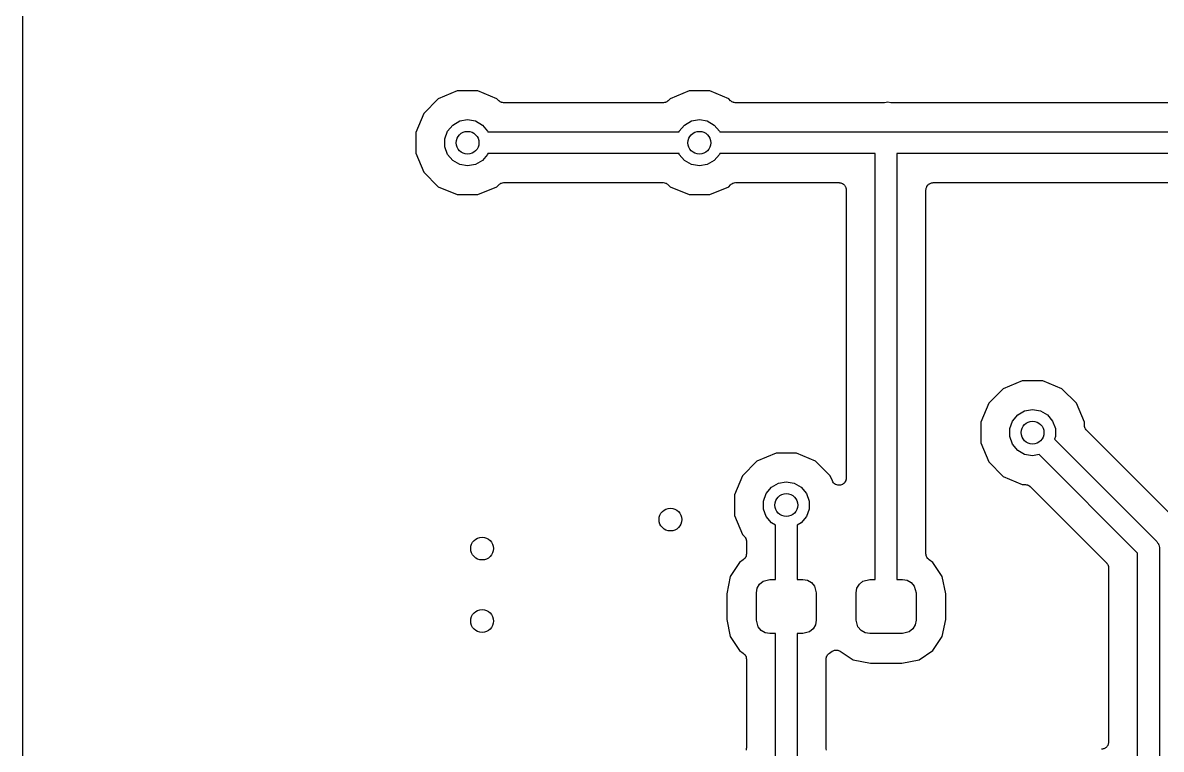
# Model space of a CAD drawing. Extents: x 40 to 163, y -163 to -37.
# Drawn here: x 39.95 to 59.91, y -88.35 to -75.62 of the extents above; entities that cross this region are included whole.
import ezdxf

# ---------------------------------------------------------------- set-up
doc = ezdxf.new("R2010")
doc.units = 0
doc.header["$MEASUREMENT"] = 0
doc.layers.add('BLACK', color=7, linetype='CONTINUOUS')

msp = doc.modelspace()

# ---------------------------------------------------------------- linework, layer by layer
at = {"layer": 'BLACK', "linetype": 'CONTINUOUS'}
for p, q in [((39.953, -92.0914), (39.953, -38.9126)), ((47.5714, -76.816), (47.2377, -76.9542)), ((47.9326, -76.816), (47.5714, -76.816)), ((48.2663, -76.9542), (47.9326, -76.816)), ((51.6354, -76.816), (51.3017, -76.9542)), ((51.9966, -76.816), (51.6354, -76.816)), ((52.3303, -76.9542), (51.9966, -76.816)), ((47.2377, -76.9542), (46.9822, -77.2097)), ((48.3004, -76.9883), (48.2663, -76.9542)), ((48.305, -76.9915), (48.3004, -76.9883)), ((48.3086, -76.9958), (48.305, -76.9915)), ((48.3229, -77.0041), (48.3086, -76.9958)), ((48.3365, -77.0136), (48.3229, -77.0041)), ((48.3419, -77.015), (48.3365, -77.0136)), ((48.3468, -77.0178), (48.3419, -77.015)), ((48.3631, -77.0207), (48.3468, -77.0178)), ((48.3791, -77.025), (48.3631, -77.0207)), ((48.3847, -77.0245), (48.3791, -77.025)), ((48.3902, -77.0255), (48.3847, -77.0245)), ((51.1778, -77.0255), (48.3902, -77.0255)), ((51.1833, -77.0245), (51.1778, -77.0255)), ((51.1889, -77.025), (51.1833, -77.0245)), ((51.2049, -77.0207), (51.1889, -77.025)), ((51.2212, -77.0178), (51.2049, -77.0207)), ((51.2261, -77.015), (51.2212, -77.0178)), ((51.2315, -77.0136), (51.2261, -77.015)), ((51.2451, -77.0041), (51.2315, -77.0136)), ((51.2594, -76.9958), (51.2451, -77.0041)), ((51.263, -76.9915), (51.2594, -76.9958)), ((51.2676, -76.9883), (51.263, -76.9915)), ((51.3017, -76.9542), (51.2676, -76.9883)), ((52.3644, -76.9883), (52.3303, -76.9542)), ((52.369, -76.9915), (52.3644, -76.9883)), ((52.3726, -76.9958), (52.369, -76.9915)), ((52.3869, -77.0041), (52.3726, -76.9958)), ((52.4005, -77.0136), (52.3869, -77.0041)), ((52.4059, -77.015), (52.4005, -77.0136)), ((52.4108, -77.0178), (52.4059, -77.015)), ((52.4271, -77.0207), (52.4108, -77.0178)), ((52.4431, -77.025), (52.4271, -77.0207)), ((52.4487, -77.0245), (52.4431, -77.025)), ((52.4542, -77.0255), (52.4487, -77.0245)), ((55.0367, -77.0255), (52.4542, -77.0255)), ((55.049, -77.0233), (55.0367, -77.0255)), ((55.0615, -77.0231), (55.049, -77.0233)), ((55.118, -77.0118), (55.0615, -77.0231)), ((55.1745, -77.0231), (55.118, -77.0118)), ((55.187, -77.0233), (55.1745, -77.0231)), ((55.1993, -77.0255), (55.187, -77.0233)), ((70.0023, -77.0255), (55.1993, -77.0255)), ((46.9822, -77.2097), (46.844, -77.5434)), ((47.4002, -77.5209), (47.4909, -77.4129)), ((47.4909, -77.4129), (47.6131, -77.3423)), ((47.6131, -77.3423), (47.752, -77.3178)), ((47.752, -77.3178), (47.8909, -77.3423)), ((47.8909, -77.3423), (48.0131, -77.4129)), ((48.0131, -77.4129), (48.1038, -77.5209)), ((51.4642, -77.5209), (51.5549, -77.4129)), ((51.5549, -77.4129), (51.6771, -77.3423)), ((51.6771, -77.3423), (51.816, -77.3178)), ((51.816, -77.3178), (51.9549, -77.3423)), ((51.9549, -77.3423), (52.0771, -77.4129)), ((52.0771, -77.4129), (52.1678, -77.5209)), ((46.844, -77.5434), (46.844, -77.9046)), ((47.352, -77.6535), (47.4002, -77.5209)), ((48.1038, -77.5209), (48.1083, -77.5335)), ((48.1083, -77.5335), (51.4597, -77.5335)), ((51.4597, -77.5335), (51.4642, -77.5209)), ((52.1678, -77.5209), (52.1723, -77.5335)), ((52.1723, -77.5335), (55.0929, -77.5335)), ((55.0929, -77.5335), (55.1011, -77.5313)), ((55.1011, -77.5313), (55.1263, -77.5335)), ((55.1263, -77.5335), (70.2842, -77.5335)), ((47.352, -77.7945), (47.352, -77.6535)), ((47.4002, -77.9271), (47.352, -77.7945)), ((46.844, -77.9046), (46.9822, -78.2383)), ((47.4909, -78.0351), (47.4002, -77.9271)), ((47.6131, -78.1057), (47.4909, -78.0351)), ((48.0131, -78.0351), (47.8909, -78.1057)), ((48.1038, -77.9271), (48.0131, -78.0351)), ((48.1083, -77.9145), (48.1038, -77.9271)), ((51.4597, -77.9145), (48.1083, -77.9145)), ((51.4642, -77.9271), (51.4597, -77.9145)), ((51.5549, -78.0351), (51.4642, -77.9271)), ((51.6771, -78.1057), (51.5549, -78.0351)), ((52.0771, -78.0351), (51.9549, -78.1057)), ((52.1678, -77.9271), (52.0771, -78.0351)), ((52.1723, -77.9145), (52.1678, -77.9271)), ((54.8995, -77.9145), (52.1723, -77.9145)), ((54.8995, -85.377), (54.8995, -77.9145)), ((70.2842, -77.9145), (55.2805, -77.9145)), ((55.2805, -77.9145), (55.2805, -85.377)), ((46.9822, -78.2383), (47.2377, -78.4938)), ((47.752, -78.1302), (47.6131, -78.1057)), ((47.8909, -78.1057), (47.752, -78.1302)), ((51.816, -78.1302), (51.6771, -78.1057)), ((51.9549, -78.1057), (51.816, -78.1302)), ((48.3086, -78.4522), (48.3229, -78.4439)), ((48.3229, -78.4439), (48.3365, -78.4344)), ((48.3365, -78.4344), (48.3419, -78.433)), ((48.3419, -78.433), (48.3468, -78.4302)), ((48.3468, -78.4302), (48.3631, -78.4273)), ((48.3631, -78.4273), (48.3791, -78.423)), ((48.3791, -78.423), (48.3847, -78.4235)), ((48.3847, -78.4235), (48.3902, -78.4225)), ((48.3902, -78.4225), (51.1778, -78.4225)), ((51.1778, -78.4225), (51.1833, -78.4235)), ((51.1833, -78.4235), (51.1889, -78.423)), ((51.1889, -78.423), (51.2049, -78.4273)), ((51.2049, -78.4273), (51.2212, -78.4302)), ((51.2212, -78.4302), (51.2261, -78.433)), ((51.2261, -78.433), (51.2315, -78.4344)), ((51.2315, -78.4344), (51.2451, -78.4439)), ((51.2451, -78.4439), (51.2594, -78.4522)), ((52.3726, -78.4522), (52.3869, -78.4439)), ((52.3869, -78.4439), (52.4005, -78.4344)), ((52.4005, -78.4344), (52.4059, -78.433)), ((52.4059, -78.433), (52.4108, -78.4302)), ((52.4108, -78.4302), (52.4271, -78.4273)), ((52.4271, -78.4273), (52.4431, -78.423)), ((52.4431, -78.423), (52.4487, -78.4235)), ((52.4487, -78.4235), (52.4542, -78.4225)), ((52.4542, -78.4225), (54.2645, -78.4225)), ((54.2645, -78.4225), (54.2754, -78.4244)), ((54.2754, -78.4244), (54.2866, -78.4244)), ((54.2866, -78.4244), (54.297, -78.4282)), ((54.297, -78.4282), (54.3079, -78.4302)), ((54.3079, -78.4302), (54.3176, -78.4357)), ((54.3176, -78.4357), (54.328, -78.4395)), ((54.328, -78.4395), (54.3365, -78.4467)), ((55.8435, -78.4467), (55.852, -78.4395)), ((55.852, -78.4395), (55.8624, -78.4357)), ((55.8624, -78.4357), (55.8721, -78.4302)), ((55.8721, -78.4302), (55.883, -78.4282)), ((55.883, -78.4282), (55.8934, -78.4244)), ((55.8934, -78.4244), (55.9046, -78.4244)), ((55.9046, -78.4244), (55.9155, -78.4225)), ((55.9155, -78.4225), (70.0023, -78.4225)), ((47.2377, -78.4938), (47.5714, -78.632)), ((47.5714, -78.632), (47.9326, -78.632)), ((47.9326, -78.632), (48.2663, -78.4938)), ((48.2663, -78.4938), (48.3004, -78.4597)), ((48.3004, -78.4597), (48.305, -78.4565)), ((48.305, -78.4565), (48.3086, -78.4522)), ((51.2594, -78.4522), (51.263, -78.4565)), ((51.263, -78.4565), (51.2676, -78.4597)), ((51.2676, -78.4597), (51.3017, -78.4938)), ((51.3017, -78.4938), (51.6354, -78.632)), ((51.6354, -78.632), (51.9966, -78.632)), ((51.9966, -78.632), (52.3303, -78.4938)), ((52.3303, -78.4938), (52.3644, -78.4597)), ((52.3644, -78.4597), (52.369, -78.4565)), ((52.369, -78.4565), (52.3726, -78.4522)), ((54.3365, -78.4467), (54.3461, -78.4522)), ((54.3461, -78.4522), (54.3533, -78.4607)), ((54.3533, -78.4607), (54.3618, -78.4679)), ((54.3618, -78.4679), (54.3673, -78.4775)), ((54.3673, -78.4775), (54.3745, -78.486)), ((54.3745, -78.486), (54.3783, -78.4964)), ((54.3783, -78.4964), (54.3838, -78.5061)), ((54.3838, -78.5061), (54.3858, -78.517)), ((54.3858, -78.517), (54.3896, -78.5274)), ((54.3896, -78.5274), (54.3896, -78.5386)), ((54.3896, -78.5386), (54.3915, -78.5495)), ((54.3915, -78.5495), (54.3915, -83.6014)), ((55.7885, -78.5495), (55.7904, -78.5386)), ((55.7885, -84.9301), (55.7885, -78.5495)), ((55.7904, -78.5274), (55.7942, -78.517)), ((55.7904, -78.5386), (55.7904, -78.5274)), ((55.7942, -78.517), (55.7962, -78.5061)), ((55.7962, -78.5061), (55.8017, -78.4964)), ((55.8017, -78.4964), (55.8055, -78.486)), ((55.8055, -78.486), (55.8127, -78.4775)), ((55.8127, -78.4775), (55.8182, -78.4679)), ((55.8182, -78.4679), (55.8267, -78.4607)), ((55.8267, -78.4607), (55.8339, -78.4522)), ((55.8339, -78.4522), (55.8435, -78.4467)), ((57.1437, -82.0342), (56.8882, -82.2897)), ((57.4774, -81.896), (57.1437, -82.0342)), ((57.8386, -81.896), (57.4774, -81.896)), ((58.1723, -82.0342), (57.8386, -81.896)), ((58.4278, -82.2897), (58.1723, -82.0342)), ((56.8882, -82.2897), (56.75, -82.6234)), ((57.3969, -82.4929), (57.5191, -82.4223)), ((57.5191, -82.4223), (57.658, -82.3978)), ((57.658, -82.3978), (57.7969, -82.4223)), ((57.7969, -82.4223), (57.9191, -82.4929)), ((58.566, -82.6234), (58.4278, -82.2897)), ((56.75, -82.6234), (56.75, -82.9846)), ((57.258, -82.7335), (57.3062, -82.6009)), ((57.3062, -82.6009), (57.3969, -82.4929)), ((57.9191, -82.4929), (58.0098, -82.6009)), ((58.0098, -82.6009), (58.058, -82.7335)), ((58.566, -82.6716), (58.566, -82.6234)), ((57.258, -82.8745), (57.258, -82.7335)), ((58.058, -82.7335), (58.058, -82.8745)), ((58.567, -82.6771), (58.566, -82.6716)), ((58.5665, -82.6826), (58.567, -82.6771)), ((58.5708, -82.6987), (58.5665, -82.6826)), ((58.5737, -82.715), (58.5708, -82.6987)), ((58.5765, -82.7198), (58.5737, -82.715)), ((58.5779, -82.7252), (58.5765, -82.7198)), ((58.5874, -82.7388), (58.5779, -82.7252)), ((58.5957, -82.7532), (58.5874, -82.7388)), ((58.6, -82.7568), (58.5957, -82.7532)), ((58.6032, -82.7614), (58.6, -82.7568)), ((60.1264, -84.2846), (58.6032, -82.7614)), ((56.75, -82.9846), (56.8882, -83.3183)), ((57.3062, -83.0071), (57.258, -82.8745)), ((57.3969, -83.1151), (57.3062, -83.0071)), ((58.058, -82.8745), (58.042, -82.9186)), ((58.042, -82.9186), (59.8188, -84.6954)), ((53.1594, -83.166), (52.8257, -83.3042)), ((53.5206, -83.166), (53.1594, -83.166)), ((53.8543, -83.3042), (53.5206, -83.166)), ((57.5191, -83.1857), (57.3969, -83.1151)), ((57.658, -83.2102), (57.5191, -83.1857)), ((57.7743, -83.1897), (57.658, -83.2102)), ((59.4995, -84.9149), (57.7743, -83.1897)), ((52.8257, -83.3042), (52.5702, -83.5597)), ((54.1098, -83.5597), (53.8543, -83.3042)), ((56.8882, -83.3183), (57.1437, -83.5738)), ((52.5702, -83.5597), (52.432, -83.8934)), ((54.1472, -83.65), (54.1098, -83.5597)), ((54.3881, -83.6204), (54.3856, -83.6395)), ((54.3915, -83.6014), (54.3881, -83.6204)), ((57.1437, -83.5738), (57.4774, -83.712)), ((52.9882, -83.8709), (53.0789, -83.7629)), ((53.0789, -83.7629), (53.2011, -83.6923)), ((53.2011, -83.6923), (53.34, -83.6678)), ((53.34, -83.6678), (53.4789, -83.6923)), ((53.4789, -83.6923), (53.6011, -83.7629)), ((53.6011, -83.7629), (53.6918, -83.8709)), ((54.1575, -83.6663), (54.1472, -83.65)), ((54.1672, -83.683), (54.1575, -83.6663)), ((54.1694, -83.6848), (54.1672, -83.683)), ((54.1709, -83.6872), (54.1694, -83.6848)), ((54.1862, -83.6989), (54.1709, -83.6872)), ((54.201, -83.7113), (54.1862, -83.6989)), ((54.2036, -83.7123), (54.201, -83.7113)), ((54.2059, -83.714), (54.2036, -83.7123)), ((54.2243, -83.7198), (54.2059, -83.714)), ((54.2424, -83.7264), (54.2243, -83.7198)), ((54.2452, -83.7264), (54.2424, -83.7264)), ((54.2479, -83.7273), (54.2452, -83.7264)), ((54.2672, -83.7264), (54.2479, -83.7273)), ((54.2866, -83.7264), (54.2672, -83.7264)), ((54.2892, -83.7255), (54.2866, -83.7264)), ((54.292, -83.7253), (54.2892, -83.7255)), ((54.3099, -83.7179), (54.292, -83.7253)), ((54.328, -83.7113), (54.3099, -83.7179)), ((54.3301, -83.7095), (54.328, -83.7113)), ((54.3327, -83.7085), (54.3301, -83.7095)), ((54.347, -83.6954), (54.3327, -83.7085)), ((54.3618, -83.683), (54.347, -83.6954)), ((54.3632, -83.6806), (54.3618, -83.683)), ((54.3653, -83.6787), (54.3632, -83.6806)), ((54.3742, -83.6615), (54.3653, -83.6787)), ((54.3838, -83.6448), (54.3742, -83.6615)), ((54.3843, -83.642), (54.3838, -83.6448)), ((54.3856, -83.6395), (54.3843, -83.642)), ((57.4774, -83.712), (57.5256, -83.712)), ((57.5256, -83.712), (57.5311, -83.713)), ((57.5311, -83.713), (57.5366, -83.7125)), ((57.5366, -83.7125), (57.5527, -83.7168)), ((57.5527, -83.7168), (57.569, -83.7197)), ((57.569, -83.7197), (57.5738, -83.7225)), ((57.5738, -83.7225), (57.5792, -83.7239)), ((57.5792, -83.7239), (57.5928, -83.7334)), ((57.5928, -83.7334), (57.6072, -83.7417)), ((57.6072, -83.7417), (57.6108, -83.746)), ((57.6108, -83.746), (57.6154, -83.7492)), ((57.6154, -83.7492), (58.9543, -85.0881)), ((52.432, -83.8934), (52.432, -84.2546)), ((52.94, -84.0035), (52.9882, -83.8709)), ((52.94, -84.1445), (52.94, -84.0035)), ((53.6918, -83.8709), (53.74, -84.0035)), ((53.74, -84.0035), (53.74, -84.1445)), ((52.9882, -84.2771), (52.94, -84.1445)), ((53.74, -84.1445), (53.6918, -84.2771)), ((52.432, -84.2546), (52.5702, -84.5883)), ((53.0789, -84.3851), (52.9882, -84.2771)), ((53.1495, -84.4259), (53.0789, -84.3851)), ((53.1495, -85.377), (53.1495, -84.4259)), ((53.6011, -84.3851), (53.5305, -84.4259)), ((53.5305, -84.4259), (53.5305, -85.377)), ((53.6918, -84.2771), (53.6011, -84.3851)), ((52.5702, -84.5883), (52.6043, -84.6224)), ((52.6043, -84.6224), (52.6075, -84.627)), ((52.6075, -84.627), (52.6118, -84.6306)), ((52.6118, -84.6306), (52.6201, -84.6449)), ((52.6201, -84.6449), (52.6296, -84.6585)), ((52.6296, -84.6585), (52.631, -84.6639)), ((52.631, -84.6639), (52.6338, -84.6688)), ((52.6338, -84.6688), (52.6367, -84.6851)), ((52.6367, -84.6851), (52.641, -84.7011)), ((52.641, -84.7011), (52.6405, -84.7067)), ((52.6405, -84.7067), (52.6415, -84.7122)), ((52.6415, -84.7122), (52.6415, -84.9301)), ((59.8188, -84.6954), (59.8382, -84.7117)), ((59.8382, -84.7117), (59.8508, -84.7336)), ((59.8508, -84.7336), (59.8653, -84.7542)), ((59.8653, -84.7542), (59.8675, -84.7625)), ((59.8675, -84.7625), (59.8718, -84.7698)), ((59.8718, -84.7698), (59.8762, -84.7947)), ((59.8762, -84.7947), (59.8827, -84.8191)), ((59.8827, -84.8191), (59.8805, -84.8443)), ((52.598, -85.0233), (52.5851, -85.0357)), ((52.6118, -85.0118), (52.598, -85.0233)), ((52.6139, -85.0081), (52.6118, -85.0118)), ((52.6169, -85.0052), (52.6139, -85.0081)), ((52.6249, -84.9891), (52.6169, -85.0052)), ((52.6338, -84.9736), (52.6249, -84.9891)), ((52.6346, -84.9694), (52.6338, -84.9736)), ((52.6364, -84.9657), (52.6346, -84.9694)), ((52.6384, -84.9478), (52.6364, -84.9657)), ((52.6415, -84.9301), (52.6384, -84.9478)), ((55.7916, -84.9478), (55.7885, -84.9301)), ((55.7936, -84.9657), (55.7916, -84.9478)), ((55.7954, -84.9694), (55.7936, -84.9657)), ((55.7962, -84.9736), (55.7954, -84.9694)), ((55.8051, -84.9891), (55.7962, -84.9736)), ((55.8131, -85.0052), (55.8051, -84.9891)), ((55.8161, -85.0081), (55.8131, -85.0052)), ((55.8182, -85.0118), (55.8161, -85.0081)), ((55.832, -85.0233), (55.8182, -85.0118)), ((55.8449, -85.0357), (55.832, -85.0233)), ((59.4995, -92.6311), (59.4995, -84.9149)), ((59.8805, -84.8443), (59.8805, -92.7017)), ((52.5183, -85.0803), (52.3546, -85.3254)), ((52.5851, -85.0357), (52.5183, -85.0803)), ((55.9117, -85.0803), (55.8449, -85.0357)), ((56.0754, -85.3254), (55.9117, -85.0803)), ((58.9543, -85.0881), (58.9575, -85.0927)), ((58.9575, -85.0927), (58.9618, -85.0963)), ((58.9618, -85.0963), (58.9701, -85.1107)), ((58.9701, -85.1107), (58.9796, -85.1243)), ((58.9796, -85.1243), (58.981, -85.1297)), ((58.981, -85.1297), (58.9838, -85.1345)), ((58.9838, -85.1345), (58.9867, -85.1508)), ((58.9867, -85.1508), (58.991, -85.1669)), ((58.991, -85.1669), (58.9905, -85.1724)), ((58.9905, -85.1724), (58.9915, -85.1779)), ((58.9915, -85.1779), (58.9915, -88.2272)), ((52.3546, -85.3254), (52.2946, -85.627)), ((52.8706, -85.4618), (52.9337, -85.4088)), ((52.9337, -85.4088), (53.0525, -85.377)), ((53.0525, -85.377), (53.1495, -85.377)), ((53.5305, -85.377), (53.6275, -85.377)), ((53.6275, -85.377), (53.7087, -85.3913)), ((53.7087, -85.3913), (53.7802, -85.4326)), ((54.6206, -85.4618), (54.6837, -85.4088)), ((54.6837, -85.4088), (54.8025, -85.377)), ((54.8025, -85.377), (54.8995, -85.377)), ((55.2805, -85.377), (55.3775, -85.377)), ((55.3775, -85.377), (55.4587, -85.3913)), ((55.4587, -85.3913), (55.5302, -85.4326)), ((56.1354, -85.627), (56.0754, -85.3254)), ((52.2946, -85.627), (52.2946, -86.077)), ((52.815, -85.6145), (52.8293, -85.5333)), ((52.815, -86.0895), (52.815, -85.6145)), ((52.8293, -85.5333), (52.8706, -85.4618)), ((53.7802, -85.4326), (53.8332, -85.4958)), ((53.8332, -85.4958), (53.865, -85.6145)), ((53.865, -85.6145), (53.865, -86.0895)), ((54.565, -85.6145), (54.5793, -85.5333)), ((54.565, -86.0895), (54.565, -85.6145)), ((54.5793, -85.5333), (54.6206, -85.4618)), ((55.5302, -85.4326), (55.5832, -85.4958)), ((55.5832, -85.4958), (55.615, -85.6145)), ((55.615, -85.6145), (55.615, -86.0895)), ((56.1354, -86.077), (56.1354, -85.627)), ((52.2946, -86.077), (52.3546, -86.3786)), ((52.8468, -86.2082), (52.815, -86.0895)), ((52.8998, -86.2714), (52.8468, -86.2082)), ((53.8507, -86.1707), (53.8094, -86.2422)), ((53.865, -86.0895), (53.8507, -86.1707)), ((54.5968, -86.2082), (54.565, -86.0895)), ((54.6498, -86.2714), (54.5968, -86.2082)), ((55.6007, -86.1707), (55.5594, -86.2422)), ((55.615, -86.0895), (55.6007, -86.1707)), ((56.0754, -86.3786), (56.1354, -86.077)), ((52.3546, -86.3786), (52.5183, -86.6237)), ((52.9713, -86.3127), (52.8998, -86.2714)), ((53.0525, -86.327), (52.9713, -86.3127)), ((53.1495, -86.327), (53.0525, -86.327)), ((53.1495, -88.8746), (53.1495, -86.327)), ((53.6275, -86.327), (53.5305, -86.327)), ((53.5305, -86.327), (53.5305, -88.8746)), ((53.7462, -86.2952), (53.6275, -86.327)), ((53.8094, -86.2422), (53.7462, -86.2952)), ((54.7213, -86.3127), (54.6498, -86.2714)), ((54.8025, -86.327), (54.7213, -86.3127)), ((55.3775, -86.327), (54.8025, -86.327)), ((55.4962, -86.2952), (55.3775, -86.327)), ((55.5594, -86.2422), (55.4962, -86.2952)), ((55.9117, -86.6237), (56.0754, -86.3786)), ((52.5183, -86.6237), (52.5851, -86.6683)), ((54.1521, -86.6318), (54.1588, -86.6269)), ((54.1588, -86.6269), (54.1721, -86.623)), ((54.1721, -86.623), (54.1848, -86.6174)), ((54.1848, -86.6174), (54.1932, -86.6169)), ((54.1932, -86.6169), (54.2012, -86.6146)), ((54.2012, -86.6146), (54.215, -86.6155)), ((54.215, -86.6155), (54.2288, -86.6146)), ((54.2288, -86.6146), (54.2368, -86.6169)), ((54.2368, -86.6169), (54.2452, -86.6174)), ((54.2452, -86.6174), (54.2579, -86.623)), ((54.2579, -86.623), (54.2712, -86.6269)), ((54.2712, -86.6269), (54.2779, -86.6318)), ((55.6666, -86.7874), (55.9117, -86.6237)), ((52.5851, -86.6683), (52.598, -86.6807)), ((52.598, -86.6807), (52.6118, -86.6922)), ((52.6118, -86.6922), (52.6139, -86.6959)), ((52.6139, -86.6959), (52.6169, -86.6988)), ((52.6169, -86.6988), (52.6249, -86.7149)), ((52.6249, -86.7149), (52.6338, -86.7304)), ((52.6338, -86.7304), (52.6346, -86.7346)), ((52.6346, -86.7346), (52.6364, -86.7383)), ((52.6364, -86.7383), (52.6384, -86.7562)), ((52.6384, -86.7562), (52.6415, -86.7739)), ((52.6415, -86.7739), (52.6415, -88.3315)), ((54.0385, -86.7739), (54.0416, -86.7562)), ((54.0385, -88.3315), (54.0385, -86.7739)), ((54.0416, -86.7562), (54.0436, -86.7383)), ((54.0436, -86.7383), (54.0454, -86.7346)), ((54.0454, -86.7346), (54.0462, -86.7304)), ((54.0462, -86.7304), (54.0551, -86.7149)), ((54.0551, -86.7149), (54.0631, -86.6988)), ((54.0631, -86.6988), (54.0661, -86.6959)), ((54.0661, -86.6959), (54.0682, -86.6922)), ((54.0682, -86.6922), (54.082, -86.6807)), ((54.082, -86.6807), (54.0949, -86.6683)), ((54.0949, -86.6683), (54.1444, -86.6352)), ((54.1444, -86.6352), (54.1521, -86.6318)), ((54.2779, -86.6318), (54.2856, -86.6352)), ((54.2856, -86.6352), (54.5134, -86.7874)), ((54.5134, -86.7874), (54.815, -86.8474)), ((55.365, -86.8474), (55.6666, -86.7874)), ((54.815, -86.8474), (55.365, -86.8474)), ((52.6384, -88.3492), (52.6364, -88.3671)), ((52.6415, -88.3315), (52.6384, -88.3492)), ((54.0416, -88.3492), (54.0385, -88.3315)), ((54.0436, -88.3671), (54.0416, -88.3492)), ((58.8754, -88.3522), (58.8645, -88.3542)), ((58.8866, -88.3522), (58.8754, -88.3522)), ((58.897, -88.3484), (58.8866, -88.3522)), ((58.9079, -88.3465), (58.897, -88.3484)), ((58.9176, -88.3409), (58.9079, -88.3465)), ((58.928, -88.3371), (58.9176, -88.3409)), ((58.9365, -88.33), (58.928, -88.3371)), ((58.9461, -88.3244), (58.9365, -88.33)), ((58.9533, -88.3159), (58.9461, -88.3244)), ((58.9618, -88.3088), (58.9533, -88.3159)), ((58.9673, -88.2992), (58.9618, -88.3088)), ((58.9745, -88.2907), (58.9673, -88.2992)), ((58.9783, -88.2802), (58.9745, -88.2907)), ((58.9838, -88.2706), (58.9783, -88.2802)), ((58.9858, -88.2597), (58.9838, -88.2706)), ((58.9896, -88.2492), (58.9858, -88.2597)), ((58.9915, -88.2272), (58.9896, -88.2381)), ((58.9896, -88.2381), (58.9896, -88.2492))]:
    msp.add_line(p, q, dxfattribs=at)
at = {"layer": 'BLACK'}
for centre in [(47.752, -77.724), (51.816, -77.724), (57.658, -82.804), (53.34, -84.074), (51.308, -84.328), (48.006, -84.836), (48.006, -86.106)]:
    msp.add_circle(centre, 0.2, dxfattribs=at)

doc.saveas('drawing.dxf')
